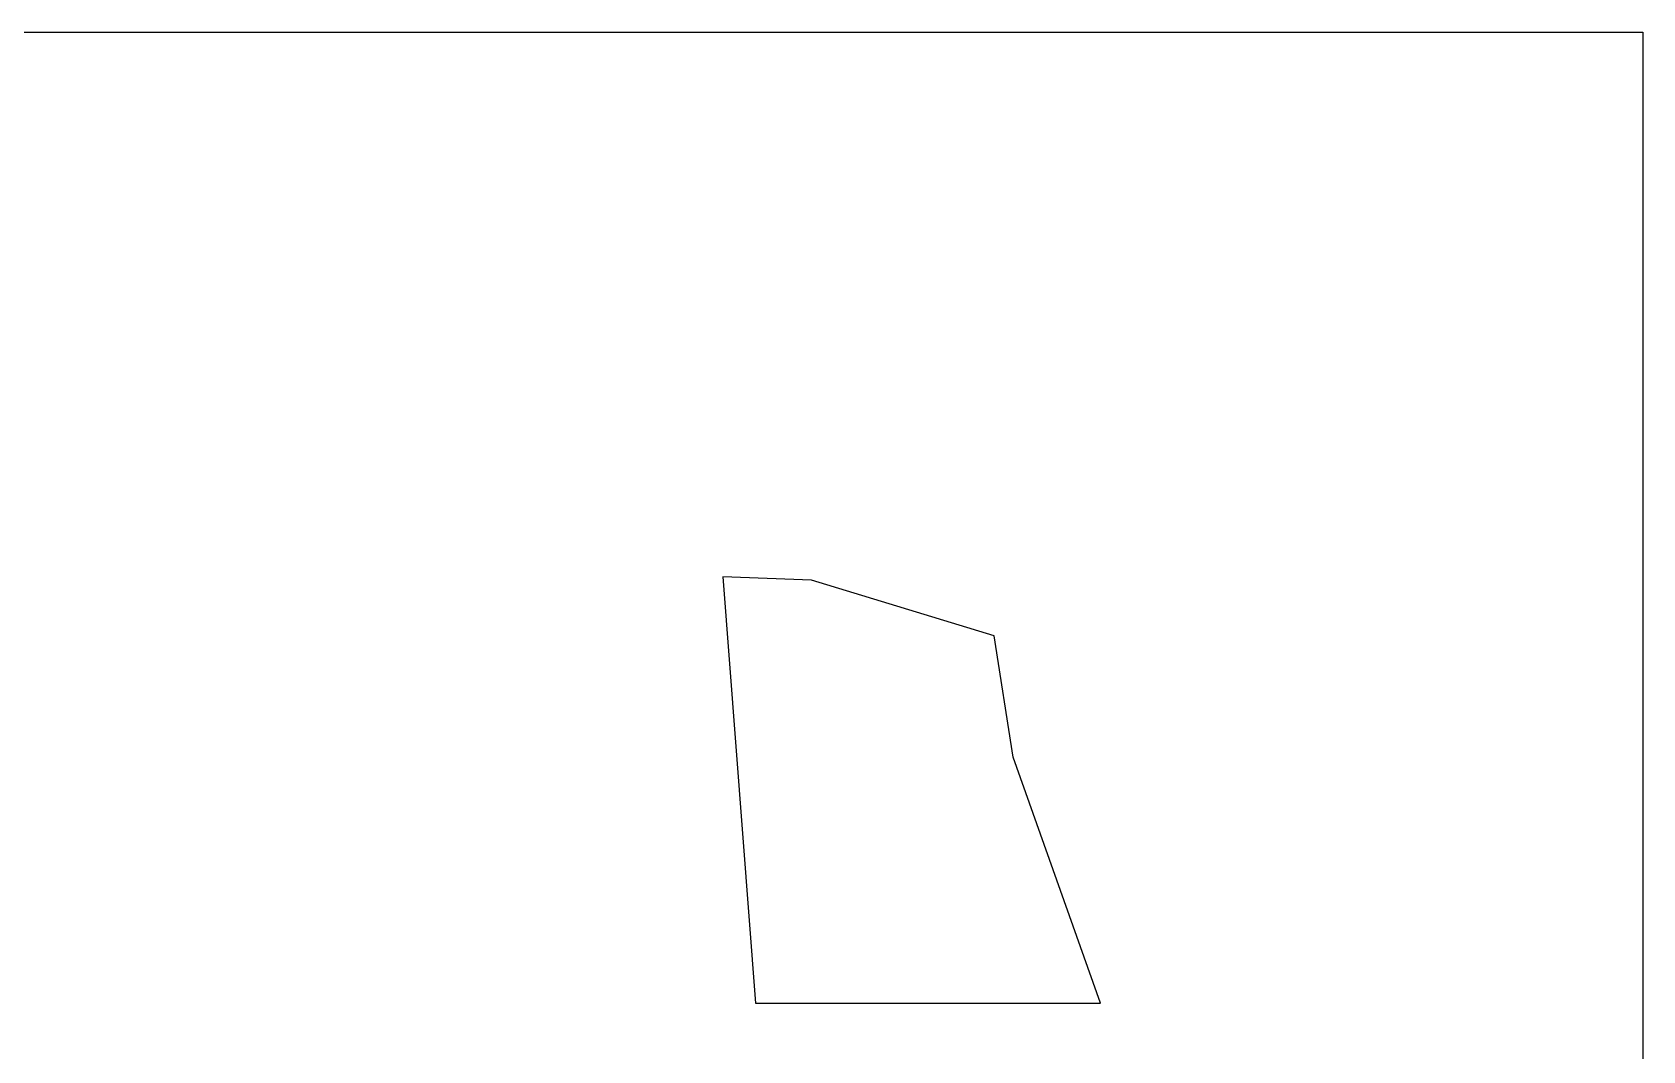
# Model space of a CAD drawing. Header units: inches. Extents: x 100101 to 119806, y -2288 to 8641.
# Drawn here: x 109233 to 111083, y 5762 to 6932 of the extents above; entities that cross this region are included whole.
import ezdxf

# ---------------------------------------------------------------- set-up
doc = ezdxf.new("R2010")
doc.units = ezdxf.units.IN
doc.header["$LTSCALE"] = 0.5
doc.header["$MEASUREMENT"] = 0
doc.layers.add('Toilet', color=7, linetype='Continuous', lineweight=25)

msp = doc.modelspace()

# ---------------------------------------------------------------- linework, layer by layer
at = {"layer": 'Toilet'}
for p, q in [((110128.5, 6302.7), (110026.5, 6306.5)), ((110026.5, 6306.5), (110064.2, 5816.9)), ((110338, 6238.9), (110128.5, 6302.7)), ((110359.8, 6099.6), (110338, 6238.9)), ((110460.2, 5816.9), (110359.8, 6099.6)), ((110064.2, 5816.9), (110460.2, 5816.9))]:
    msp.add_line(p, q, dxfattribs=at)
at = {"layer": 'Toilet', "color": 3}
msp.add_lwpolyline([(107653.2, 6932.2), (111082.9, 6932.2), (111082.9, -2287.9), (107653.2, -2287.9)], close=True, dxfattribs=at)
at = {"layer": 'Toilet'}
msp.add_lwpolyline([(110359.8, 6099.6), (110338, 6238.9), (110128.5, 6302.7), (110026.5, 6306.5), (110064.2, 5816.9), (110460.2, 5816.9)], close=True, dxfattribs=at)

doc.saveas('drawing.dxf')
